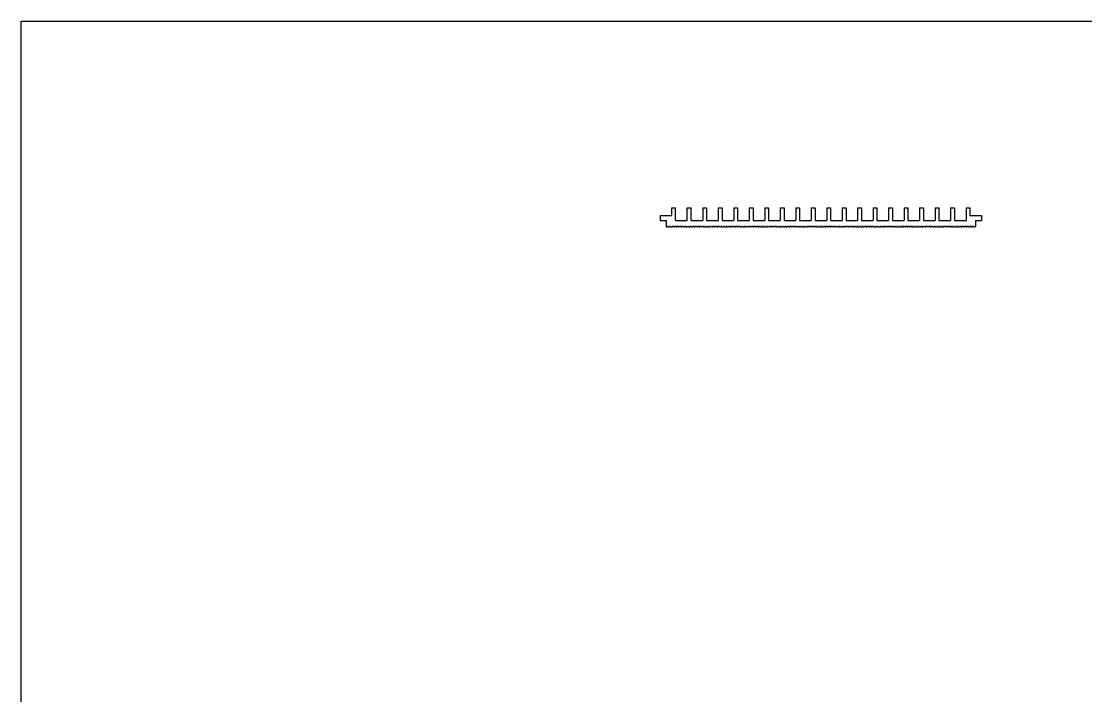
# Model space of a CAD drawing. Header units: millimetres. Extents: x 258 to 964, y 49 to 366.
# Drawn here: x 257.6 to 508.2, y 207.4 to 366.3 of the extents above; entities that cross this region are included whole.
import ezdxf

# ---------------------------------------------------------------- set-up
doc = ezdxf.new("R2010")
doc.units = ezdxf.units.MM

msp = doc.modelspace()

# ---------------------------------------------------------------- linework, layer by layer
at = {"color": 2}
for p, q in [((410.76, 322.31), (411.66, 322.31)), ((410.76, 320.51), (410.76, 322.31)), ((411.66, 319.31), (411.66, 322.31)), ((414.41, 322.31), (415.31, 322.31)), ((414.41, 319.31), (414.41, 322.31)), ((415.31, 319.31), (415.31, 322.31)), ((418.06, 322.31), (418.96, 322.31)), ((418.06, 322.31), (418.06, 319.31)), ((418.96, 322.31), (418.96, 319.31)), ((421.71, 322.31), (422.61, 322.31)), ((421.71, 322.31), (421.71, 319.31)), ((422.61, 322.31), (422.61, 319.31)), ((425.35, 322.31), (426.25, 322.31)), ((425.35, 322.31), (425.35, 319.31)), ((426.25, 322.31), (426.25, 319.31)), ((429, 322.31), (429.9, 322.31)), ((429, 322.31), (429, 319.31)), ((429.9, 322.31), (429.9, 319.31)), ((432.65, 322.31), (433.55, 322.31)), ((432.65, 322.31), (432.65, 319.31)), ((433.55, 322.31), (433.55, 319.31)), ((436.3, 322.31), (436.3, 319.31)), ((436.3, 322.31), (437.2, 322.31)), ((437.2, 322.31), (437.2, 319.31)), ((439.94, 322.31), (440.84, 322.31)), ((439.94, 322.31), (439.94, 319.31)), ((440.84, 322.31), (440.84, 319.31)), ((443.59, 322.31), (444.49, 322.31)), ((443.59, 322.31), (443.59, 319.31)), ((444.49, 322.31), (444.49, 319.31)), ((447.24, 322.31), (448.14, 322.31)), ((447.24, 322.31), (447.24, 319.31)), ((448.14, 322.31), (448.14, 319.31)), ((450.89, 322.31), (450.89, 319.31)), ((450.89, 322.31), (451.79, 322.31)), ((451.79, 322.31), (451.79, 319.31)), ((454.53, 322.31), (455.43, 322.31)), ((454.53, 322.31), (454.53, 319.31)), ((455.43, 322.31), (455.43, 319.31)), ((458.18, 322.31), (459.08, 322.31)), ((458.18, 322.31), (458.18, 319.31)), ((459.08, 322.31), (459.08, 319.31)), ((461.83, 322.31), (462.73, 322.31)), ((461.83, 322.31), (461.83, 319.31)), ((462.73, 322.31), (462.73, 319.31)), ((465.48, 322.31), (466.38, 322.31)), ((465.48, 322.31), (465.48, 319.31)), ((466.38, 322.31), (466.38, 319.31)), ((469.12, 322.31), (470.02, 322.31)), ((469.12, 322.31), (469.12, 319.31)), ((470.02, 322.31), (470.02, 319.31)), ((472.77, 322.31), (473.67, 322.31)), ((472.77, 322.31), (472.77, 319.31)), ((473.67, 322.31), (473.67, 319.31)), ((476.42, 322.31), (477.32, 322.31)), ((476.42, 322.31), (476.42, 319.31)), ((477.32, 322.31), (477.32, 319.31)), ((480.06, 322.31), (480.96, 322.31)), ((480.06, 322.31), (480.06, 319.31)), ((480.96, 322.31), (480.96, 320.51)), ((408.06, 320.51), (408.06, 319.31)), ((408.06, 320.51), (410.76, 320.51)), ((408.06, 319.31), (409.46, 319.31)), ((409.46, 319.31), (409.46, 317.96)), ((411.66, 319.31), (414.41, 319.31)), ((415.31, 319.31), (418.06, 319.31)), ((418.96, 319.31), (421.71, 319.31)), ((422.61, 319.31), (425.35, 319.31)), ((426.25, 319.31), (429, 319.31)), ((429.9, 319.31), (432.65, 319.31)), ((433.55, 319.31), (436.3, 319.31)), ((437.2, 319.31), (439.94, 319.31)), ((440.84, 319.31), (443.59, 319.31)), ((444.49, 319.31), (447.24, 319.31)), ((448.14, 319.31), (450.89, 319.31)), ((451.79, 319.31), (454.53, 319.31)), ((455.43, 319.31), (458.18, 319.31)), ((459.08, 319.31), (461.83, 319.31)), ((462.73, 319.31), (465.48, 319.31)), ((466.38, 319.31), (469.12, 319.31)), ((470.02, 319.31), (472.77, 319.31)), ((473.67, 319.31), (476.42, 319.31)), ((477.32, 319.31), (480.06, 319.31)), ((480.96, 320.51), (483.66, 320.51)), ((482.26, 319.31), (482.26, 317.96)), ((482.26, 319.31), (483.66, 319.31)), ((483.66, 320.51), (483.66, 319.31))]:
    msp.add_line(p, q, dxfattribs=at)
msp.add_lwpolyline([(257.63, 366.25), (703.92, 366.25), (703.92, 48.61), (257.63, 48.61)], close=True)
for centre, radius, start, end in [((409.61, 317.96), 0.15, 180, 335.6669), ((409.8, 317.87), 0.0587, 14.885, 154.0447), ((409.96, 317.91), 0.1, 195.3713, 344.6287), ((409.76, 317.86), 0.1, 15.3713, 16.0502), ((410.15, 317.86), 0.1, 15.3713, 164.6287), ((410.34, 317.91), 0.1, 195.3713, 344.6287), ((410.53, 317.86), 0.1, 15.3713, 164.6287), ((410.73, 317.91), 0.1, 195.3713, 344.6287), ((410.92, 317.86), 0.1, 15.3713, 164.6287), ((411.11, 317.91), 0.1, 195.3713, 344.6287), ((411.31, 317.86), 0.1, 15.3713, 164.6287), ((411.5, 317.91), 0.1, 195.3713, 344.6287), ((411.69, 317.86), 0.1, 15.3713, 164.6287), ((411.88, 317.91), 0.1, 195.3713, 344.6287), ((412.08, 317.86), 0.1, 15.3713, 164.6287), ((412.27, 317.91), 0.1, 195.3713, 344.6287), ((412.46, 317.86), 0.1, 15.3713, 164.6287), ((412.66, 317.91), 0.1, 195.3713, 344.6287), ((412.85, 317.86), 0.1, 15.3713, 164.6287), ((413.04, 317.91), 0.1, 195.3713, 344.6287), ((413.23, 317.86), 0.1, 15.3713, 164.6287), ((413.43, 317.91), 0.1, 195.3713, 344.6287), ((413.62, 317.86), 0.1, 15.3713, 164.6287), ((413.81, 317.91), 0.1, 195.3713, 344.6287), ((414.01, 317.86), 0.1, 15.3713, 164.6287), ((414.2, 317.91), 0.1, 195.3713, 344.6287), ((414.39, 317.86), 0.1, 15.3713, 164.6287), ((414.58, 317.91), 0.1, 195.3713, 344.6287), ((414.78, 317.86), 0.1, 15.3713, 164.6287), ((414.97, 317.91), 0.1, 195.3713, 344.6287), ((415.16, 317.86), 0.1, 15.3713, 164.6287), ((415.36, 317.91), 0.1, 195.3713, 344.6287), ((415.55, 317.86), 0.1, 15.3713, 164.6287), ((415.74, 317.91), 0.1, 195.3713, 344.6287), ((415.93, 317.86), 0.1, 15.3713, 164.6287), ((416.13, 317.91), 0.1, 195.3713, 344.6287), ((416.32, 317.86), 0.1, 15.3713, 164.6287), ((416.51, 317.91), 0.1, 195.3713, 344.6287), ((416.71, 317.86), 0.1, 15.3713, 164.6287), ((416.9, 317.91), 0.1, 195.3713, 344.6287), ((417.09, 317.86), 0.1, 15.3713, 164.6287), ((417.28, 317.91), 0.1, 195.3713, 344.6287), ((417.48, 317.86), 0.1, 15.3713, 164.6287), ((417.67, 317.91), 0.1, 195.3713, 344.6287), ((417.86, 317.86), 0.1, 15.3713, 164.6287), ((418.06, 317.91), 0.1, 195.3713, 344.6287), ((418.25, 317.86), 0.1, 15.3713, 164.6287), ((418.44, 317.91), 0.1, 195.3713, 344.6287), ((418.63, 317.86), 0.1, 15.3713, 164.6287), ((418.83, 317.91), 0.1, 195.3713, 344.6287), ((419.02, 317.86), 0.1, 15.3713, 164.6287), ((419.21, 317.91), 0.1, 195.3713, 344.6287), ((419.41, 317.86), 0.1, 15.3713, 164.6287), ((419.6, 317.91), 0.1, 195.3713, 344.6287), ((419.79, 317.86), 0.1, 15.3713, 164.6287), ((419.98, 317.91), 0.1, 195.3713, 344.6287), ((420.18, 317.86), 0.1, 15.3713, 164.6287), ((420.37, 317.91), 0.1, 195.3713, 344.6287), ((420.56, 317.86), 0.1, 15.3713, 164.6287), ((420.76, 317.91), 0.1, 195.3713, 344.6287), ((420.95, 317.86), 0.1, 15.3713, 164.6287), ((421.14, 317.91), 0.1, 195.3713, 344.6287), ((421.33, 317.86), 0.1, 15.3713, 164.6287), ((421.53, 317.91), 0.1, 195.3713, 344.6287), ((421.72, 317.86), 0.1, 15.3713, 164.6287), ((421.91, 317.91), 0.1, 195.3713, 344.6287), ((422.1, 317.86), 0.1, 15.3713, 164.6287), ((422.3, 317.91), 0.1, 195.3713, 344.6287), ((422.49, 317.86), 0.1, 15.3713, 164.6287), ((422.68, 317.91), 0.1, 195.3713, 344.6287), ((422.88, 317.86), 0.1, 15.3713, 164.6287), ((423.07, 317.91), 0.1, 195.3713, 344.6287), ((423.26, 317.86), 0.1, 15.3713, 164.6287), ((423.45, 317.91), 0.1, 195.3713, 344.6287), ((423.65, 317.86), 0.1, 15.3713, 164.6287), ((423.84, 317.91), 0.1, 195.3713, 344.6287), ((424.03, 317.86), 0.1, 15.3713, 164.6287), ((424.23, 317.91), 0.1, 195.3713, 344.6287), ((424.42, 317.86), 0.1, 15.3713, 164.6287), ((424.61, 317.91), 0.1, 195.3713, 344.6287), ((424.8, 317.86), 0.1, 15.3713, 164.6287), ((425, 317.91), 0.1, 195.3713, 344.6287), ((425.19, 317.86), 0.1, 15.3713, 164.6287), ((425.38, 317.91), 0.1, 195.3713, 344.6287), ((425.58, 317.86), 0.1, 15.3713, 164.6287), ((425.77, 317.91), 0.1, 195.3713, 344.6287), ((425.96, 317.86), 0.1, 15.3713, 164.6287), ((426.15, 317.91), 0.1, 195.3713, 344.6287), ((426.35, 317.86), 0.1, 15.3713, 164.6287), ((426.54, 317.91), 0.1, 195.3713, 344.6287), ((426.73, 317.86), 0.1, 15.3713, 164.6287), ((426.93, 317.91), 0.1, 195.3713, 344.6287), ((427.12, 317.86), 0.1, 15.3713, 164.6287), ((427.31, 317.91), 0.1, 195.3713, 344.6287), ((427.5, 317.86), 0.1, 15.3713, 164.6287), ((427.7, 317.91), 0.1, 195.3713, 344.6287), ((427.89, 317.86), 0.1, 15.3713, 164.6287), ((428.08, 317.91), 0.1, 195.3713, 344.6287), ((428.28, 317.86), 0.1, 15.3713, 164.6287), ((428.47, 317.91), 0.1, 195.3713, 344.6287), ((428.66, 317.86), 0.1, 15.3713, 164.6287), ((428.85, 317.91), 0.1, 195.3713, 344.6287), ((429.05, 317.86), 0.1, 15.3713, 164.6287), ((429.24, 317.91), 0.1, 195.3713, 344.6287), ((429.43, 317.86), 0.1, 15.3713, 164.6287), ((429.63, 317.91), 0.1, 195.3713, 344.6287), ((429.82, 317.86), 0.1, 15.3713, 164.6287), ((430.01, 317.91), 0.1, 195.3713, 344.6287), ((430.2, 317.86), 0.1, 15.3713, 164.6287), ((430.4, 317.91), 0.1, 195.3713, 344.6287), ((430.59, 317.86), 0.1, 15.3713, 164.6287), ((430.78, 317.91), 0.1, 195.3713, 344.6287), ((430.98, 317.86), 0.1, 15.3713, 164.6287), ((431.17, 317.91), 0.1, 195.3713, 344.6287), ((431.36, 317.86), 0.1, 15.3713, 164.6287), ((431.55, 317.91), 0.1, 195.3713, 344.6287), ((431.75, 317.86), 0.1, 15.3713, 164.6287), ((431.94, 317.91), 0.1, 195.3713, 344.6287), ((432.13, 317.86), 0.1, 15.3713, 164.6287), ((432.33, 317.91), 0.1, 195.3713, 344.6287), ((432.52, 317.86), 0.1, 15.3713, 164.6287), ((432.71, 317.91), 0.1, 195.3713, 344.6287), ((432.9, 317.86), 0.1, 15.3713, 164.6287), ((433.1, 317.91), 0.1, 195.3713, 344.6287), ((433.29, 317.86), 0.1, 15.3713, 164.6287), ((433.48, 317.91), 0.1, 195.3713, 344.6287), ((433.68, 317.86), 0.1, 15.3713, 164.6287), ((433.87, 317.91), 0.1, 195.3713, 344.6287), ((434.06, 317.86), 0.1, 15.3713, 164.6287), ((434.25, 317.91), 0.1, 195.3713, 344.6287), ((434.45, 317.86), 0.1, 15.3713, 164.6287), ((434.64, 317.91), 0.1, 195.3713, 344.6287), ((434.83, 317.86), 0.1, 15.3713, 164.6287), ((435.03, 317.91), 0.1, 195.3713, 344.6287), ((435.22, 317.86), 0.1, 15.3713, 164.6287), ((435.41, 317.91), 0.1, 195.3713, 344.6287), ((435.6, 317.86), 0.1, 15.3713, 164.6287), ((435.8, 317.91), 0.1, 195.3713, 344.6287), ((435.99, 317.86), 0.1, 15.3713, 164.6287), ((436.18, 317.91), 0.1, 195.3713, 344.6287), ((436.38, 317.86), 0.1, 15.3713, 164.6287), ((436.57, 317.91), 0.1, 195.3713, 344.6287), ((436.76, 317.86), 0.1, 15.3713, 164.6287), ((436.95, 317.91), 0.1, 195.3713, 344.6287), ((437.15, 317.86), 0.1, 15.3713, 164.6287), ((437.34, 317.91), 0.1, 195.3713, 344.6287), ((437.53, 317.86), 0.1, 15.3713, 164.6287), ((437.73, 317.91), 0.1, 195.3713, 344.6287), ((437.92, 317.86), 0.1, 15.3713, 164.6287), ((438.11, 317.91), 0.1, 195.3713, 344.6287), ((438.3, 317.86), 0.1, 15.3713, 164.6287), ((438.5, 317.91), 0.1, 195.3713, 344.6287), ((438.69, 317.86), 0.1, 15.3713, 164.6287), ((438.88, 317.91), 0.1, 195.3713, 344.6287), ((439.08, 317.86), 0.1, 15.3713, 164.6287), ((439.27, 317.91), 0.1, 195.3713, 344.6287), ((439.46, 317.86), 0.1, 15.3713, 164.6287), ((439.65, 317.91), 0.1, 195.3713, 344.6287), ((439.85, 317.86), 0.1, 15.3713, 164.6287), ((440.04, 317.91), 0.1, 195.3713, 344.6287), ((440.23, 317.86), 0.1, 15.3713, 164.6287), ((440.43, 317.91), 0.1, 195.3713, 344.6287), ((440.62, 317.86), 0.1, 15.3713, 164.6287), ((440.81, 317.91), 0.1, 195.3713, 344.6287), ((441, 317.86), 0.1, 15.3713, 164.6287), ((441.2, 317.91), 0.1, 195.3713, 344.6287), ((441.39, 317.86), 0.1, 15.3713, 164.6287), ((441.58, 317.91), 0.1, 195.3713, 344.6287), ((441.78, 317.86), 0.1, 15.3713, 164.6287), ((441.97, 317.91), 0.1, 195.3713, 344.6287), ((442.16, 317.86), 0.1, 15.3713, 164.6287), ((442.35, 317.91), 0.1, 195.3713, 344.6287), ((442.55, 317.86), 0.1, 15.3713, 164.6287), ((442.74, 317.91), 0.1, 195.3713, 344.6287), ((442.93, 317.86), 0.1, 15.3713, 164.6287), ((443.13, 317.91), 0.1, 195.3713, 344.6287), ((443.32, 317.86), 0.1, 15.3713, 164.6287), ((443.51, 317.91), 0.1, 195.3713, 344.6287), ((443.7, 317.86), 0.1, 15.3713, 164.6287), ((443.9, 317.91), 0.1, 195.3713, 344.6287), ((444.09, 317.86), 0.1, 15.3713, 164.6287), ((444.28, 317.91), 0.1, 195.3713, 344.6287), ((444.48, 317.86), 0.1, 15.3713, 164.6287), ((444.67, 317.91), 0.1, 195.3713, 344.6287), ((444.86, 317.86), 0.1, 15.3713, 164.6287), ((445.05, 317.91), 0.1, 195.3713, 344.6287), ((445.25, 317.86), 0.1, 15.3713, 164.6287), ((445.44, 317.91), 0.1, 195.3713, 344.6287), ((445.63, 317.86), 0.1, 15.3713, 164.6287), ((445.83, 317.91), 0.1, 195.3713, 344.6287), ((446.02, 317.86), 0.1, 15.3713, 164.6287), ((446.21, 317.91), 0.1, 195.3713, 344.6287), ((446.4, 317.86), 0.1, 15.3713, 164.6287), ((446.6, 317.91), 0.1, 195.3713, 344.6287), ((446.79, 317.86), 0.1, 15.3713, 164.6287), ((446.98, 317.91), 0.1, 195.3713, 344.6287), ((447.17, 317.86), 0.1, 15.3713, 164.6287), ((447.37, 317.91), 0.1, 195.3713, 344.6287), ((447.56, 317.86), 0.1, 15.3713, 164.6287), ((447.75, 317.91), 0.1, 195.3713, 344.6287), ((447.95, 317.86), 0.1, 15.3713, 164.6287), ((448.14, 317.91), 0.1, 195.3713, 344.6287), ((448.33, 317.86), 0.1, 15.3713, 164.6287), ((448.52, 317.91), 0.1, 195.3713, 344.6287), ((448.72, 317.86), 0.1, 15.3713, 164.6287), ((448.91, 317.91), 0.1, 195.3713, 344.6287), ((449.1, 317.86), 0.1, 15.3713, 164.6287), ((449.3, 317.91), 0.1, 195.3713, 344.6287), ((449.49, 317.86), 0.1, 15.3713, 164.6287), ((449.68, 317.91), 0.1, 195.3713, 344.6287), ((449.87, 317.86), 0.1, 15.3713, 164.6287), ((450.07, 317.91), 0.1, 195.3713, 344.6287), ((450.26, 317.86), 0.1, 15.3713, 164.6287), ((450.45, 317.91), 0.1, 195.3713, 344.6287), ((450.65, 317.86), 0.1, 15.3713, 164.6287), ((450.84, 317.91), 0.1, 195.3713, 344.6287), ((451.03, 317.86), 0.1, 15.3713, 164.6287), ((451.22, 317.91), 0.1, 195.3713, 344.6287), ((451.42, 317.86), 0.1, 15.3713, 164.6287), ((451.61, 317.91), 0.1, 195.3713, 344.6287), ((451.8, 317.86), 0.1, 15.3713, 164.6287), ((452, 317.91), 0.1, 195.3713, 344.6287), ((452.19, 317.86), 0.1, 15.3713, 164.6287), ((452.38, 317.91), 0.1, 195.3713, 344.6287), ((452.57, 317.86), 0.1, 15.3713, 164.6287), ((452.77, 317.91), 0.1, 195.3713, 344.6287), ((452.96, 317.86), 0.1, 15.3713, 164.6287), ((453.15, 317.91), 0.1, 195.3713, 344.6287), ((453.35, 317.86), 0.1, 15.3713, 164.6287), ((453.54, 317.91), 0.1, 195.3713, 344.6287), ((453.73, 317.86), 0.1, 15.3713, 164.6287), ((453.92, 317.91), 0.1, 195.3713, 344.6287), ((454.12, 317.86), 0.1, 15.3713, 164.6287), ((454.31, 317.91), 0.1, 195.3713, 344.6287), ((454.5, 317.86), 0.1, 15.3713, 164.6287), ((454.7, 317.91), 0.1, 195.3713, 344.6287), ((454.89, 317.86), 0.1, 15.3713, 164.6287), ((455.08, 317.91), 0.1, 195.3713, 344.6287), ((455.27, 317.86), 0.1, 15.3713, 164.6287), ((455.47, 317.91), 0.1, 195.3713, 344.6287), ((455.66, 317.86), 0.1, 15.3713, 164.6287), ((455.85, 317.91), 0.1, 195.3713, 344.6287), ((456.05, 317.86), 0.1, 15.3713, 164.6287), ((456.24, 317.91), 0.1, 195.3713, 344.6287), ((456.43, 317.86), 0.1, 15.3713, 164.6287), ((456.62, 317.91), 0.1, 195.3713, 344.6287), ((456.82, 317.86), 0.1, 15.3713, 164.6287), ((457.01, 317.91), 0.1, 195.3713, 344.6287), ((457.2, 317.86), 0.1, 15.3713, 164.6287), ((457.4, 317.91), 0.1, 195.3713, 344.6287), ((457.59, 317.86), 0.1, 15.3713, 164.6287), ((457.78, 317.91), 0.1, 195.3713, 344.6287), ((457.97, 317.86), 0.1, 15.3713, 164.6287), ((458.17, 317.91), 0.1, 195.3713, 344.6287), ((458.36, 317.86), 0.1, 15.3713, 164.6287), ((458.55, 317.91), 0.1, 195.3713, 344.6287), ((458.75, 317.86), 0.1, 15.3713, 164.6287), ((458.94, 317.91), 0.1, 195.3713, 344.6287), ((459.13, 317.86), 0.1, 15.3713, 164.6287), ((459.32, 317.91), 0.1, 195.3713, 344.6287), ((459.52, 317.86), 0.1, 15.3713, 164.6287), ((459.71, 317.91), 0.1, 195.3713, 344.6287), ((459.9, 317.86), 0.1, 15.3713, 164.6287), ((460.1, 317.91), 0.1, 195.3713, 344.6287), ((460.29, 317.86), 0.1, 15.3713, 164.6287), ((460.48, 317.91), 0.1, 195.3713, 344.6287), ((460.67, 317.86), 0.1, 15.3713, 164.6287), ((460.87, 317.91), 0.1, 195.3713, 344.6287), ((461.06, 317.86), 0.1, 15.3713, 164.6287), ((461.25, 317.91), 0.1, 195.3713, 344.6287), ((461.45, 317.86), 0.1, 15.3713, 164.6287), ((461.64, 317.91), 0.1, 195.3713, 344.6287), ((461.83, 317.86), 0.1, 15.3713, 164.6287), ((462.02, 317.91), 0.1, 195.3713, 344.6287), ((462.22, 317.86), 0.1, 15.3713, 164.6287), ((462.41, 317.91), 0.1, 195.3713, 344.6287), ((462.6, 317.86), 0.1, 15.3713, 164.6287), ((462.8, 317.91), 0.1, 195.3713, 344.6287), ((462.99, 317.86), 0.1, 15.3713, 164.6287), ((463.18, 317.91), 0.1, 195.3713, 344.6287), ((463.37, 317.86), 0.1, 15.3713, 164.6287), ((463.57, 317.91), 0.1, 195.3713, 344.6287), ((463.76, 317.86), 0.1, 15.3713, 164.6287), ((463.95, 317.91), 0.1, 195.3713, 344.6287), ((464.15, 317.86), 0.1, 15.3713, 164.6287), ((464.34, 317.91), 0.1, 195.3713, 344.6287), ((464.53, 317.86), 0.1, 15.3713, 164.6287), ((464.72, 317.91), 0.1, 195.3713, 344.6287), ((464.92, 317.86), 0.1, 15.3713, 164.6287), ((465.11, 317.91), 0.1, 195.3713, 344.6287), ((465.3, 317.86), 0.1, 15.3713, 164.6287), ((465.5, 317.91), 0.1, 195.3713, 344.6287), ((465.69, 317.86), 0.1, 15.3713, 164.6287), ((465.88, 317.91), 0.1, 195.3713, 344.6287), ((466.07, 317.86), 0.1, 15.3713, 164.6287), ((466.27, 317.91), 0.1, 195.3713, 344.6287), ((466.46, 317.86), 0.1, 15.3713, 164.6287), ((466.65, 317.91), 0.1, 195.3713, 344.6287), ((466.85, 317.86), 0.1, 15.3713, 164.6287), ((467.04, 317.91), 0.1, 195.3713, 344.6287), ((467.23, 317.86), 0.1, 15.3713, 164.6287), ((467.42, 317.91), 0.1, 195.3713, 344.6287), ((467.62, 317.86), 0.1, 15.3713, 164.6287), ((467.81, 317.91), 0.1, 195.3713, 344.6287), ((468, 317.86), 0.1, 15.3713, 164.6287), ((468.2, 317.91), 0.1, 195.3713, 344.6287), ((468.39, 317.86), 0.1, 15.3713, 164.6287), ((468.58, 317.91), 0.1, 195.3713, 344.6287), ((468.77, 317.86), 0.1, 15.3713, 164.6287), ((468.97, 317.91), 0.1, 195.3713, 344.6287), ((469.16, 317.86), 0.1, 15.3713, 164.6287), ((469.35, 317.91), 0.1, 195.3713, 344.6287), ((469.55, 317.86), 0.1, 15.3713, 164.6287), ((469.74, 317.91), 0.1, 195.3713, 344.6287), ((469.93, 317.86), 0.1, 15.3713, 164.6287), ((470.12, 317.91), 0.1, 195.3713, 344.6287), ((470.32, 317.86), 0.1, 15.3713, 164.6287), ((470.51, 317.91), 0.1, 195.3713, 344.6287), ((470.7, 317.86), 0.1, 15.3713, 164.6287), ((470.89, 317.91), 0.1, 195.3713, 344.6287), ((471.09, 317.86), 0.1, 15.3713, 164.6287), ((471.28, 317.91), 0.1, 195.3713, 344.6287), ((471.47, 317.86), 0.1, 15.3713, 164.6287), ((471.67, 317.91), 0.1, 195.3713, 344.6287), ((471.86, 317.86), 0.1, 15.3713, 164.6287), ((472.05, 317.91), 0.1, 195.3713, 344.6287), ((472.24, 317.86), 0.1, 15.3713, 164.6287), ((472.44, 317.91), 0.1, 195.3713, 344.6287), ((472.63, 317.86), 0.1, 15.3713, 164.6287), ((472.82, 317.91), 0.1, 195.3713, 344.6287), ((473.02, 317.86), 0.1, 15.3713, 164.6287), ((473.21, 317.91), 0.1, 195.3713, 344.6287), ((473.4, 317.86), 0.1, 15.3713, 164.6287), ((473.59, 317.91), 0.1, 195.3713, 344.6287), ((473.79, 317.86), 0.1, 15.3713, 164.6287), ((473.98, 317.91), 0.1, 195.3713, 344.6287), ((474.17, 317.86), 0.1, 15.3713, 164.6287), ((474.37, 317.91), 0.1, 195.3713, 344.6287), ((474.56, 317.86), 0.1, 15.3713, 164.6287), ((474.75, 317.91), 0.1, 195.3713, 344.6287), ((474.94, 317.86), 0.1, 15.3713, 164.6287), ((475.14, 317.91), 0.1, 195.3713, 344.6287), ((475.33, 317.86), 0.1, 15.3713, 164.6287), ((475.52, 317.91), 0.1, 195.3713, 344.6287), ((475.72, 317.86), 0.1, 15.3713, 164.6287), ((475.91, 317.91), 0.1, 195.3713, 344.6287), ((476.1, 317.86), 0.1, 15.3713, 164.6287), ((476.29, 317.91), 0.1, 195.3713, 344.6287), ((476.49, 317.86), 0.1, 15.3713, 164.6287), ((476.68, 317.91), 0.1, 195.3713, 344.6287), ((476.87, 317.86), 0.1, 15.3713, 164.6287), ((477.07, 317.91), 0.1, 195.3713, 344.6287), ((477.26, 317.86), 0.1, 15.3713, 164.6287), ((477.45, 317.91), 0.1, 195.3713, 344.6287), ((477.64, 317.86), 0.1, 15.3713, 164.6287), ((477.84, 317.91), 0.1, 195.3713, 344.6287), ((478.03, 317.86), 0.1, 15.3713, 164.6287), ((478.22, 317.91), 0.1, 195.3713, 344.6287), ((478.42, 317.86), 0.1, 15.3713, 164.6287), ((478.61, 317.91), 0.1, 195.3713, 344.6287), ((478.8, 317.86), 0.1, 15.3713, 164.6287), ((478.99, 317.91), 0.1, 195.3713, 344.6287), ((479.19, 317.86), 0.1, 15.3713, 164.6287), ((479.38, 317.91), 0.1, 195.3713, 344.6287), ((479.57, 317.86), 0.1, 15.3713, 164.6287), ((479.77, 317.91), 0.1, 195.3713, 344.6287), ((479.96, 317.86), 0.1, 15.3713, 164.6287), ((480.15, 317.91), 0.1, 195.3713, 344.6287), ((480.34, 317.86), 0.1, 15.3713, 164.6287), ((480.54, 317.91), 0.1, 195.3713, 344.6287), ((480.73, 317.86), 0.1, 15.3713, 164.6287), ((480.92, 317.91), 0.1, 195.3713, 344.6287), ((481.12, 317.86), 0.1, 15.3713, 164.6287), ((481.31, 317.91), 0.1, 195.3713, 344.6287), ((481.5, 317.86), 0.1, 15.3713, 164.6287), ((481.69, 317.91), 0.1, 195.3713, 344.6287), ((481.89, 317.86), 0.1, 24.3331, 164.6287), ((482.11, 317.96), 0.15, 204.3331, 0)]:
    msp.add_arc(centre, radius, start, end, dxfattribs=at)

doc.saveas('drawing.dxf')
